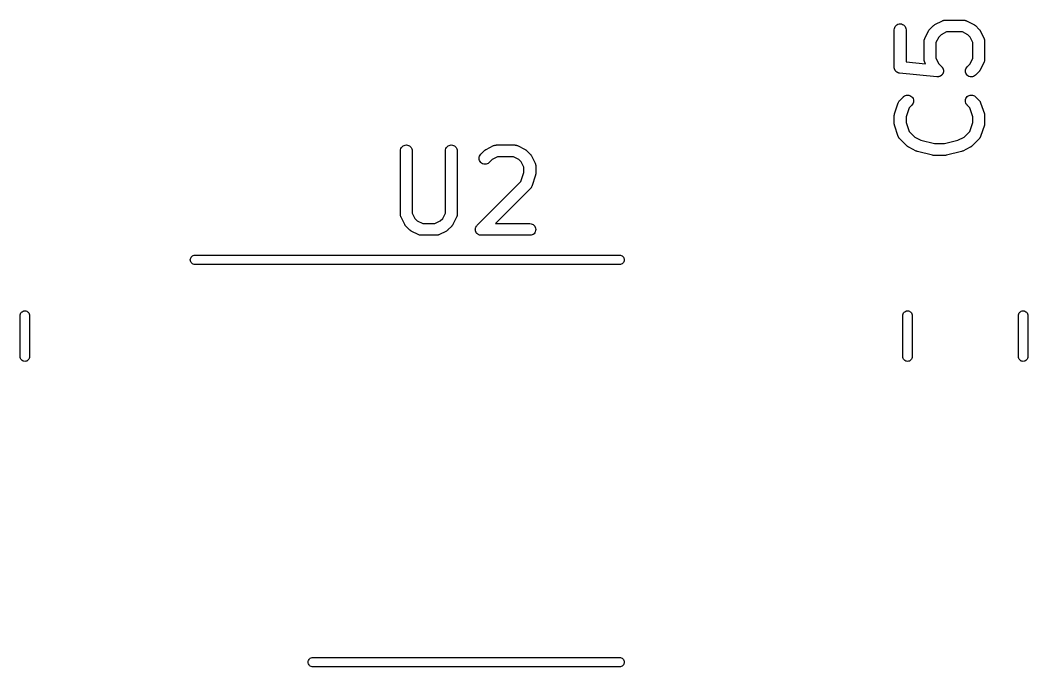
# Model space of a CAD drawing. Extents: x 59.2 to 130.7, y -130.7 to -66.1.
# Drawn here: x 78.66 to 91.48, y -110.63 to -102.39 of the extents above; entities that cross this region are included whole.
import ezdxf

# ---------------------------------------------------------------- set-up
doc = ezdxf.new("R2010")
doc.units = 0
doc.layers.add('BLACK', color=7, linetype='CONTINUOUS')

msp = doc.modelspace()

# ---------------------------------------------------------------- linework, layer by layer
at = {"layer": 'BLACK', "linetype": 'CONTINUOUS'}
for p, q in [((90.301, -102.451), (90.3963, -102.403)), ((90.3963, -102.403), (90.3972, -102.403)), ((90.3972, -102.403), (90.3993, -102.402)), ((90.3993, -102.402), (90.4012, -102.401)), ((90.4012, -102.401), (90.4061, -102.399)), ((90.4061, -102.399), (90.4109, -102.398)), ((90.4109, -102.398), (90.4131, -102.397)), ((90.4131, -102.397), (90.4152, -102.397)), ((90.4152, -102.397), (90.4203, -102.396)), ((90.4203, -102.396), (90.4254, -102.395)), ((90.4254, -102.395), (90.4276, -102.395)), ((90.4276, -102.395), (90.4298, -102.395)), ((90.4298, -102.395), (90.6679, -102.395)), ((90.6679, -102.395), (90.669, -102.395)), ((90.669, -102.395), (90.6711, -102.396)), ((90.6711, -102.396), (90.6734, -102.395)), ((90.6734, -102.395), (90.6784, -102.396)), ((90.6784, -102.396), (90.6835, -102.397)), ((90.6835, -102.397), (90.6856, -102.398)), ((90.6856, -102.398), (90.6878, -102.398)), ((90.6878, -102.398), (90.6926, -102.4)), ((90.6926, -102.4), (90.6974, -102.401)), ((90.6974, -102.401), (90.6994, -102.402)), ((90.6994, -102.402), (90.7014, -102.403)), ((90.7014, -102.403), (90.7967, -102.451)), ((89.7834, -102.517), (89.785, -102.502)), ((89.7834, -102.518), (89.7834, -102.517)), ((89.7834, -102.994), (89.7834, -102.518)), ((89.785, -102.502), (89.7894, -102.488)), ((89.7894, -102.488), (89.7965, -102.476)), ((89.7965, -102.476), (89.8059, -102.464)), ((89.8059, -102.464), (89.8173, -102.455)), ((89.8173, -102.455), (89.8303, -102.448)), ((89.8303, -102.448), (89.8443, -102.444)), ((89.8443, -102.444), (89.8589, -102.443)), ((89.8589, -102.443), (89.8735, -102.444)), ((89.8735, -102.444), (89.8874, -102.449)), ((89.8874, -102.449), (89.9003, -102.456)), ((89.9003, -102.456), (89.9116, -102.465)), ((89.9116, -102.465), (89.9208, -102.476)), ((89.9208, -102.476), (89.9277, -102.489)), ((89.9277, -102.489), (89.932, -102.503)), ((89.932, -102.503), (89.9334, -102.518)), ((89.9334, -102.518), (89.9334, -102.926)), ((90.1723, -102.627), (90.2199, -102.532)), ((90.2199, -102.532), (90.2203, -102.531)), ((90.2203, -102.531), (90.2226, -102.528)), ((90.2226, -102.528), (90.2246, -102.524)), ((90.2246, -102.524), (90.2266, -102.521)), ((90.2266, -102.521), (90.2283, -102.519)), ((90.2283, -102.519), (90.2312, -102.516)), ((90.2312, -102.516), (90.2339, -102.512)), ((90.2339, -102.512), (90.2815, -102.465)), ((90.2815, -102.465), (90.2823, -102.464)), ((90.2823, -102.464), (90.2856, -102.462)), ((90.2856, -102.462), (90.2886, -102.459)), ((90.2886, -102.459), (90.2913, -102.457)), ((90.2913, -102.457), (90.2937, -102.455)), ((90.2937, -102.455), (90.2975, -102.453)), ((90.2975, -102.453), (90.301, -102.451)), ((90.4475, -102.545), (90.379, -102.58)), ((90.6502, -102.545), (90.4475, -102.545)), ((90.7187, -102.58), (90.6502, -102.545)), ((90.7967, -102.451), (90.7976, -102.451)), ((90.7976, -102.451), (90.8012, -102.454)), ((90.8012, -102.454), (90.8049, -102.456)), ((90.8049, -102.456), (90.8073, -102.458)), ((90.8073, -102.458), (90.8099, -102.459)), ((90.8099, -102.459), (90.8129, -102.462)), ((90.8129, -102.462), (90.8162, -102.465)), ((90.8162, -102.465), (90.8638, -102.512)), ((90.8638, -102.512), (90.8645, -102.513)), ((90.8645, -102.513), (90.8672, -102.517)), ((90.8672, -102.517), (90.8701, -102.52)), ((90.8701, -102.52), (90.8717, -102.522)), ((90.8717, -102.522), (90.8737, -102.525)), ((90.8737, -102.525), (90.8756, -102.528)), ((90.8756, -102.528), (90.8778, -102.532)), ((90.8778, -102.532), (90.9255, -102.627)), ((90.1643, -102.66), (90.1646, -102.658)), ((90.1643, -102.661), (90.1643, -102.66)), ((90.1643, -102.899), (90.1643, -102.661)), ((90.1645, -102.655), (90.1654, -102.65)), ((90.1646, -102.658), (90.1645, -102.655)), ((90.1654, -102.65), (90.166, -102.645)), ((90.166, -102.645), (90.1666, -102.643)), ((90.1666, -102.643), (90.167, -102.641)), ((90.167, -102.641), (90.1688, -102.636)), ((90.1688, -102.636), (90.1704, -102.631)), ((90.1704, -102.631), (90.1715, -102.629)), ((90.1715, -102.629), (90.1723, -102.627)), ((90.3486, -102.61), (90.3143, -102.678)), ((90.3143, -102.678), (90.3143, -102.881)), ((90.379, -102.58), (90.3486, -102.61)), ((90.7491, -102.61), (90.7187, -102.58)), ((90.7834, -102.678), (90.7491, -102.61)), ((90.7834, -102.881), (90.7834, -102.678)), ((90.9255, -102.627), (90.9259, -102.628)), ((90.9259, -102.628), (90.9267, -102.63)), ((90.9267, -102.63), (90.9277, -102.632)), ((90.9277, -102.632), (90.9292, -102.637)), ((90.9292, -102.637), (90.931, -102.642)), ((90.931, -102.642), (90.9313, -102.644)), ((90.9313, -102.644), (90.932, -102.646)), ((90.932, -102.646), (90.9325, -102.651)), ((90.9325, -102.651), (90.9333, -102.656)), ((90.9333, -102.656), (90.9332, -102.659)), ((90.9332, -102.659), (90.9334, -102.661)), ((90.9334, -102.661), (90.9334, -102.899)), ((89.9334, -102.926), (90.1816, -102.951)), ((90.1645, -102.901), (90.1643, -102.899)), ((90.1645, -102.903), (90.1645, -102.901)), ((90.1653, -102.908), (90.1645, -102.903)), ((90.1658, -102.913), (90.1653, -102.908)), ((90.1664, -102.916), (90.1658, -102.913)), ((90.1667, -102.918), (90.1664, -102.916)), ((90.1685, -102.923), (90.1667, -102.918)), ((90.17, -102.927), (90.1685, -102.923)), ((90.171, -102.929), (90.17, -102.927)), ((90.1718, -102.931), (90.171, -102.929)), ((90.1723, -102.932), (90.1718, -102.931)), ((90.1816, -102.951), (90.1723, -102.932)), ((90.3143, -102.881), (90.3486, -102.95)), ((90.7491, -102.95), (90.7834, -102.881)), ((90.9255, -102.932), (90.8778, -103.028)), ((90.9263, -102.93), (90.9255, -102.932)), ((90.9273, -102.928), (90.9263, -102.93)), ((90.9289, -102.924), (90.9273, -102.928)), ((90.9307, -102.919), (90.9289, -102.924)), ((90.9311, -102.917), (90.9307, -102.919)), ((90.9317, -102.914), (90.9311, -102.917)), ((90.9323, -102.909), (90.9317, -102.914)), ((90.9332, -102.904), (90.9323, -102.909)), ((90.9334, -102.9), (90.9331, -102.902)), ((90.9331, -102.902), (90.9332, -102.904)), ((90.9334, -102.899), (90.9334, -102.9)), ((89.7837, -102.997), (89.7834, -102.994)), ((89.7837, -103.001), (89.7837, -102.997)), ((89.7844, -103.005), (89.7837, -103.001)), ((89.7848, -103.009), (89.7844, -103.005)), ((89.7858, -103.012), (89.7848, -103.009)), ((89.7864, -103.015), (89.7858, -103.012)), ((89.7879, -103.019), (89.7864, -103.015)), ((89.789, -103.023), (89.7879, -103.019)), ((89.7906, -103.026), (89.789, -103.023)), ((89.7918, -103.029), (89.7906, -103.026)), ((89.794, -103.032), (89.7918, -103.029)), ((89.7959, -103.036), (89.794, -103.032)), ((89.798, -103.038), (89.7959, -103.036)), ((89.7998, -103.041), (89.798, -103.038)), ((89.8026, -103.044), (89.7998, -103.041)), ((89.8052, -103.047), (89.8026, -103.044)), ((89.8077, -103.049), (89.8052, -103.047)), ((89.8101, -103.051), (89.8077, -103.049)), ((89.8134, -103.054), (89.8101, -103.051)), ((89.8164, -103.056), (89.8134, -103.054)), ((89.8194, -103.058), (89.8164, -103.056)), ((89.8221, -103.06), (89.8194, -103.058)), ((89.8258, -103.061), (89.8221, -103.06)), ((89.8293, -103.063), (89.8258, -103.061)), ((89.8325, -103.064), (89.8293, -103.063)), ((89.8356, -103.066), (89.8325, -103.064)), ((89.8395, -103.066), (89.8356, -103.066)), ((89.8433, -103.068), (89.8395, -103.066)), ((89.8466, -103.068), (89.8433, -103.068)), ((89.8499, -103.069), (89.8466, -103.068)), ((89.8509, -103.069), (89.8499, -103.069)), ((90.3271, -103.116), (89.8509, -103.069)), ((90.3486, -102.95), (90.3876, -102.989)), ((90.3876, -102.989), (90.3883, -102.989)), ((90.3883, -102.989), (90.3906, -102.992)), ((90.3906, -102.992), (90.3931, -102.995)), ((90.3931, -102.995), (90.3951, -102.998)), ((90.3951, -102.998), (90.3975, -103.001)), ((90.3975, -103.001), (90.3991, -103.004)), ((90.3991, -103.004), (90.4011, -103.007)), ((90.4011, -103.007), (90.4025, -103.011)), ((90.4036, -103.071), (90.4019, -103.074)), ((90.4025, -103.011), (90.4042, -103.014)), ((90.4047, -103.067), (90.4036, -103.071)), ((90.4042, -103.014), (90.4052, -103.017)), ((90.4062, -103.064), (90.4047, -103.067)), ((90.4052, -103.017), (90.4066, -103.021)), ((90.4069, -103.06), (90.4062, -103.064)), ((90.4066, -103.021), (90.4072, -103.024)), ((90.408, -103.057), (90.4069, -103.06)), ((90.4072, -103.024), (90.4083, -103.028)), ((90.4084, -103.053), (90.408, -103.057)), ((90.4083, -103.028), (90.4086, -103.032)), ((90.4091, -103.05), (90.4084, -103.053)), ((90.4086, -103.032), (90.4093, -103.035)), ((90.4092, -103.046), (90.4091, -103.05)), ((90.4093, -103.035), (90.4092, -103.039)), ((90.4092, -103.039), (90.4096, -103.042)), ((90.4096, -103.042), (90.4092, -103.046)), ((90.6881, -103.041), (90.6896, -103.027)), ((90.6895, -103.056), (90.6881, -103.041)), ((90.6937, -103.07), (90.6895, -103.056)), ((90.6896, -103.027), (90.6939, -103.013)), ((90.7005, -103.083), (90.6937, -103.07)), ((90.6939, -103.013), (90.7008, -103)), ((90.7008, -103), (90.7101, -102.989)), ((90.7101, -102.989), (90.7491, -102.95)), ((90.8638, -103.047), (90.8162, -103.095)), ((90.8665, -103.044), (90.8638, -103.047)), ((90.8694, -103.041), (90.8665, -103.044)), ((90.8711, -103.038), (90.8694, -103.041)), ((90.8731, -103.036), (90.8711, -103.038)), ((90.8751, -103.032), (90.8731, -103.036)), ((90.8774, -103.029), (90.8751, -103.032)), ((90.8778, -103.028), (90.8774, -103.029)), ((90.3307, -103.116), (90.3271, -103.116)), ((90.3343, -103.117), (90.3307, -103.116)), ((90.338, -103.116), (90.3343, -103.117)), ((90.3417, -103.116), (90.338, -103.116)), ((90.3453, -103.116), (90.3417, -103.116)), ((90.3489, -103.115), (90.3453, -103.116)), ((90.3525, -103.114), (90.3489, -103.115)), ((90.3561, -103.114), (90.3525, -103.114)), ((90.3595, -103.112), (90.3561, -103.114)), ((90.3629, -103.111), (90.3595, -103.112)), ((90.3662, -103.109), (90.3629, -103.111)), ((90.3697, -103.108), (90.3662, -103.109)), ((90.3727, -103.106), (90.3697, -103.108)), ((90.3759, -103.104), (90.3727, -103.106)), ((90.3788, -103.102), (90.3759, -103.104)), ((90.3819, -103.1), (90.3788, -103.102)), ((90.3844, -103.097), (90.3819, -103.1)), ((90.3872, -103.095), (90.3844, -103.097)), ((90.3896, -103.092), (90.3872, -103.095)), ((90.3923, -103.09), (90.3896, -103.092)), ((90.3943, -103.087), (90.3923, -103.09)), ((90.3966, -103.084), (90.3943, -103.087)), ((90.3984, -103.081), (90.3966, -103.084)), ((90.4005, -103.078), (90.3984, -103.081)), ((90.4019, -103.074), (90.4005, -103.078)), ((90.7097, -103.094), (90.7005, -103.083)), ((90.721, -103.104), (90.7097, -103.094)), ((90.7338, -103.111), (90.721, -103.104)), ((90.7478, -103.115), (90.7338, -103.111)), ((90.7624, -103.117), (90.7478, -103.115)), ((90.7769, -103.115), (90.7624, -103.117)), ((90.791, -103.111), (90.7769, -103.115)), ((90.804, -103.105), (90.791, -103.111)), ((90.8154, -103.095), (90.804, -103.105)), ((90.8162, -103.095), (90.8154, -103.095)), ((89.7872, -103.589), (89.8348, -103.447)), ((89.8348, -103.447), (89.8352, -103.446)), ((89.8352, -103.446), (89.8361, -103.444)), ((89.8361, -103.444), (89.8368, -103.441)), ((89.8368, -103.441), (89.8392, -103.437)), ((89.8392, -103.437), (89.8413, -103.432)), ((89.8413, -103.432), (89.8426, -103.431)), ((89.8426, -103.431), (89.8437, -103.429)), ((89.8437, -103.429), (89.8469, -103.425)), ((89.8469, -103.425), (89.8499, -103.42)), ((89.8499, -103.42), (89.8516, -103.419)), ((89.8516, -103.419), (89.853, -103.417)), ((89.853, -103.417), (89.9006, -103.37)), ((89.9006, -103.37), (89.9013, -103.369)), ((89.9013, -103.369), (89.9128, -103.36)), ((89.9128, -103.36), (89.9258, -103.353)), ((89.9258, -103.353), (89.9398, -103.349)), ((89.9398, -103.349), (89.9544, -103.348)), ((89.9544, -103.348), (89.969, -103.349)), ((89.969, -103.349), (89.9829, -103.354)), ((89.9829, -103.354), (89.9958, -103.361)), ((89.9958, -103.361), (90.007, -103.37)), ((90.007, -103.37), (90.0162, -103.381)), ((90.0229, -103.451), (90.0159, -103.464)), ((90.0162, -103.381), (90.0231, -103.394)), ((90.0271, -103.437), (90.0229, -103.451)), ((90.0231, -103.394), (90.0272, -103.408)), ((90.0286, -103.423), (90.0271, -103.437)), ((90.0272, -103.408), (90.0286, -103.423)), ((90.6881, -103.422), (90.6897, -103.407)), ((90.6894, -103.436), (90.6881, -103.422)), ((90.6935, -103.451), (90.6894, -103.436)), ((90.6897, -103.407), (90.6941, -103.393)), ((90.7002, -103.464), (90.6935, -103.451)), ((90.6941, -103.393), (90.7011, -103.381)), ((90.7011, -103.381), (90.7105, -103.369)), ((90.7105, -103.369), (90.7219, -103.36)), ((90.7219, -103.36), (90.7348, -103.353)), ((90.7348, -103.353), (90.7488, -103.349)), ((90.7488, -103.349), (90.7634, -103.348)), ((90.7634, -103.348), (90.778, -103.349)), ((90.778, -103.349), (90.792, -103.353)), ((90.792, -103.353), (90.8049, -103.36)), ((90.8049, -103.36), (90.8162, -103.37)), ((90.8162, -103.37), (90.8638, -103.417)), ((90.8638, -103.417), (90.8645, -103.418)), ((90.8645, -103.418), (90.8659, -103.42)), ((90.8659, -103.42), (90.8675, -103.421)), ((90.8675, -103.421), (90.8705, -103.425)), ((90.8705, -103.425), (90.8737, -103.429)), ((90.8737, -103.429), (90.8747, -103.431)), ((90.8747, -103.431), (90.876, -103.433)), ((90.876, -103.433), (90.878, -103.438)), ((90.878, -103.438), (90.8804, -103.442)), ((90.8804, -103.442), (90.881, -103.445)), ((90.881, -103.445), (90.8819, -103.447)), ((90.8819, -103.447), (90.9295, -103.589)), ((89.9716, -103.511), (89.9334, -103.625)), ((90.0067, -103.476), (89.9716, -103.511)), ((90.0159, -103.464), (90.0067, -103.476)), ((90.7094, -103.475), (90.7002, -103.464)), ((90.7101, -103.476), (90.7094, -103.475)), ((90.7452, -103.511), (90.7101, -103.476)), ((90.7834, -103.625), (90.7452, -103.511)), ((89.7834, -103.612), (89.7839, -103.608)), ((89.7834, -103.613), (89.7834, -103.612)), ((89.7834, -103.708), (89.7834, -103.613)), ((89.7838, -103.713), (89.7834, -103.708)), ((89.7839, -103.717), (89.7838, -103.713)), ((89.7839, -103.608), (89.784, -103.604)), ((89.784, -103.604), (89.7847, -103.601)), ((89.7847, -103.601), (89.785, -103.598)), ((89.785, -103.598), (89.7863, -103.594)), ((89.7863, -103.594), (89.7872, -103.589)), ((89.9334, -103.625), (89.9334, -103.696)), ((89.9334, -103.696), (89.9716, -103.811)), ((90.7452, -103.811), (90.7834, -103.696)), ((90.7834, -103.696), (90.7834, -103.625)), ((90.9295, -103.589), (90.9299, -103.59)), ((90.9299, -103.59), (90.9307, -103.595)), ((90.9307, -103.595), (90.932, -103.599)), ((90.932, -103.599), (90.9323, -103.602)), ((90.9323, -103.602), (90.9329, -103.605)), ((90.9329, -103.605), (90.933, -103.609)), ((90.9334, -103.709), (90.9329, -103.714)), ((90.933, -103.609), (90.9334, -103.613)), ((90.9334, -103.613), (90.9334, -103.708)), ((90.9334, -103.708), (90.9334, -103.709)), ((89.7845, -103.72), (89.7839, -103.717)), ((89.7848, -103.723), (89.7845, -103.72)), ((89.786, -103.727), (89.7848, -103.723)), ((89.7869, -103.731), (89.786, -103.727)), ((89.7872, -103.732), (89.7869, -103.731)), ((89.8348, -103.875), (89.7872, -103.732)), ((89.9716, -103.811), (90.0457, -103.885)), ((90.6711, -103.885), (90.7452, -103.811)), ((90.9295, -103.732), (90.8819, -103.875)), ((90.9305, -103.728), (90.9295, -103.732)), ((90.9317, -103.724), (90.9305, -103.728)), ((90.9321, -103.721), (90.9317, -103.724)), ((90.9328, -103.718), (90.9321, -103.721)), ((90.9329, -103.714), (90.9328, -103.718)), ((89.8357, -103.877), (89.8348, -103.875)), ((89.8364, -103.879), (89.8357, -103.877)), ((89.8387, -103.884), (89.8364, -103.879)), ((89.8408, -103.888), (89.8387, -103.884)), ((89.8421, -103.89), (89.8408, -103.888)), ((89.8431, -103.892), (89.8421, -103.89)), ((89.8463, -103.896), (89.8431, -103.892)), ((89.8493, -103.9), (89.8463, -103.896)), ((89.8509, -103.902), (89.8493, -103.9)), ((89.8522, -103.904), (89.8509, -103.902)), ((89.853, -103.904), (89.8522, -103.904)), ((89.9482, -104), (89.853, -103.904)), ((90.0457, -103.885), (90.1227, -103.923)), ((90.1227, -103.923), (90.2962, -103.967)), ((90.2962, -103.967), (90.4206, -103.967)), ((90.4206, -103.967), (90.5941, -103.923)), ((90.5941, -103.923), (90.6711, -103.885)), ((90.8638, -103.904), (90.7686, -104)), ((90.8652, -103.903), (90.8638, -103.904)), ((90.8668, -103.901), (90.8652, -103.903)), ((90.8698, -103.897), (90.8668, -103.901)), ((90.8731, -103.893), (90.8698, -103.897)), ((90.8741, -103.891), (90.8731, -103.893)), ((90.8754, -103.889), (90.8741, -103.891)), ((90.8776, -103.885), (90.8754, -103.889)), ((90.88, -103.88), (90.8776, -103.885)), ((90.8806, -103.878), (90.88, -103.88)), ((90.8816, -103.876), (90.8806, -103.878)), ((90.8819, -103.875), (90.8816, -103.876)), ((83.5011, -104.058), (83.5027, -104.044)), ((83.5011, -104.059), (83.5011, -104.058)), ((83.5011, -104.869), (83.5011, -104.059)), ((83.5027, -104.044), (83.5072, -104.03)), ((83.5072, -104.03), (83.5142, -104.017)), ((83.5142, -104.017), (83.5236, -104.006)), ((83.5236, -104.006), (83.535, -103.997)), ((83.535, -103.997), (83.548, -103.99)), ((83.548, -103.99), (83.562, -103.986)), ((83.562, -103.986), (83.5766, -103.984)), ((83.5766, -103.984), (83.5912, -103.986)), ((83.5912, -103.986), (83.6052, -103.99)), ((83.6052, -103.99), (83.618, -103.997)), ((83.618, -103.997), (83.6293, -104.007)), ((83.6293, -104.007), (83.6386, -104.018)), ((83.6386, -104.018), (83.6454, -104.031)), ((83.6454, -104.031), (83.6497, -104.045)), ((83.6497, -104.045), (83.6511, -104.059)), ((83.6511, -104.059), (83.6511, -104.851)), ((84.0725, -104.058), (84.0742, -104.044)), ((84.0725, -104.059), (84.0725, -104.058)), ((84.0725, -104.851), (84.0725, -104.059)), ((84.0742, -104.044), (84.0786, -104.03)), ((84.0786, -104.03), (84.0856, -104.017)), ((84.0856, -104.017), (84.095, -104.006)), ((84.095, -104.006), (84.1065, -103.997)), ((84.1065, -103.997), (84.1194, -103.99)), ((84.1194, -103.99), (84.1335, -103.986)), ((84.1335, -103.986), (84.148, -103.984)), ((84.148, -103.984), (84.1626, -103.986)), ((84.1626, -103.986), (84.1766, -103.99)), ((84.1766, -103.99), (84.1895, -103.997)), ((84.1895, -103.997), (84.2007, -104.007)), ((84.2007, -104.007), (84.21, -104.018)), ((84.21, -104.018), (84.2169, -104.031)), ((84.2169, -104.031), (84.2211, -104.045)), ((84.2211, -104.045), (84.2225, -104.059)), ((84.2225, -104.059), (84.2225, -104.869)), ((84.5231, -104.102), (84.5707, -104.054)), ((84.5707, -104.054), (84.5714, -104.053)), ((84.5714, -104.053), (84.5747, -104.051)), ((84.5747, -104.051), (84.5778, -104.048)), ((84.5778, -104.048), (84.5804, -104.046)), ((84.5804, -104.046), (84.5829, -104.044)), ((84.5829, -104.044), (84.5866, -104.042)), ((84.5866, -104.042), (84.5902, -104.04)), ((84.5902, -104.04), (84.6854, -103.992)), ((84.6854, -103.992), (84.6863, -103.992)), ((84.6863, -103.992), (84.6884, -103.991)), ((84.6884, -103.991), (84.6904, -103.99)), ((84.6904, -103.99), (84.6953, -103.989)), ((84.6953, -103.989), (84.7001, -103.987)), ((84.7001, -103.987), (84.7023, -103.986)), ((84.7023, -103.986), (84.7044, -103.986)), ((84.7044, -103.986), (84.7095, -103.985)), ((84.7095, -103.985), (84.7146, -103.985)), ((84.7146, -103.985), (84.7168, -103.985)), ((84.7168, -103.985), (84.719, -103.984)), ((84.719, -103.984), (84.957, -103.984)), ((84.957, -103.984), (84.9581, -103.984)), ((84.9581, -103.984), (84.9603, -103.985)), ((84.9603, -103.985), (84.9625, -103.985)), ((84.9625, -103.985), (84.9676, -103.985)), ((84.9676, -103.985), (84.9726, -103.986)), ((84.9726, -103.986), (84.9747, -103.987)), ((84.9747, -103.987), (84.9769, -103.987)), ((84.9769, -103.987), (84.9817, -103.989)), ((84.9817, -103.989), (84.9866, -103.99)), ((84.9866, -103.99), (84.9885, -103.992)), ((84.9885, -103.992), (84.9906, -103.992)), ((84.9906, -103.992), (85.0858, -104.04)), ((85.0858, -104.04), (85.0868, -104.04)), ((85.0868, -104.04), (85.0903, -104.043)), ((85.0903, -104.043), (85.094, -104.045)), ((85.094, -104.045), (85.0964, -104.047)), ((85.0964, -104.047), (85.099, -104.048)), ((85.099, -104.048), (85.1021, -104.051)), ((85.1021, -104.051), (85.1053, -104.054)), ((85.1053, -104.054), (85.1529, -104.102)), ((89.9515, -104.002), (89.9482, -104)), ((89.9545, -104.005), (89.9515, -104.002)), ((89.9571, -104.007), (89.9545, -104.005)), ((89.9595, -104.009), (89.9571, -104.007)), ((89.9632, -104.011), (89.9595, -104.009)), ((89.9668, -104.013), (89.9632, -104.011)), ((89.9677, -104.014), (89.9668, -104.013)), ((90.0629, -104.061), (89.9677, -104.014)), ((90.0633, -104.061), (90.0629, -104.061)), ((90.0636, -104.061), (90.0633, -104.061)), ((90.0701, -104.064), (90.0636, -104.061)), ((90.0766, -104.066), (90.0701, -104.064)), ((90.0769, -104.066), (90.0766, -104.066)), ((90.0773, -104.067), (90.0769, -104.066)), ((90.0783, -104.067), (90.0773, -104.067)), ((90.2688, -104.114), (90.0783, -104.067)), ((90.6385, -104.067), (90.448, -104.114)), ((90.6388, -104.067), (90.6385, -104.067)), ((90.6391, -104.067), (90.6388, -104.067)), ((90.6456, -104.064), (90.6391, -104.067)), ((90.6523, -104.062), (90.6456, -104.064)), ((90.6526, -104.062), (90.6523, -104.062)), ((90.6529, -104.062), (90.6526, -104.062)), ((90.6538, -104.061), (90.6529, -104.062)), ((90.7491, -104.014), (90.6538, -104.061)), ((90.7526, -104.011), (90.7491, -104.014)), ((90.7564, -104.009), (90.7526, -104.011)), ((90.7588, -104.007), (90.7564, -104.009)), ((90.7615, -104.006), (90.7588, -104.007)), ((90.7645, -104.003), (90.7615, -104.006)), ((90.7678, -104), (90.7645, -104.003)), ((90.7686, -104), (90.7678, -104)), ((84.5011, -104.154), (84.5026, -104.14)), ((84.5025, -104.169), (84.5011, -104.154)), ((84.5067, -104.183), (84.5025, -104.169)), ((84.5026, -104.14), (84.5069, -104.126)), ((84.5135, -104.196), (84.5067, -104.183)), ((84.5069, -104.126), (84.5138, -104.113)), ((84.5227, -104.207), (84.5135, -104.196)), ((84.5138, -104.113), (84.5231, -104.102)), ((84.5339, -104.217), (84.5227, -104.207)), ((84.5468, -104.224), (84.5339, -104.217)), ((84.5608, -104.228), (84.5468, -104.224)), ((84.6039, -104.224), (84.5899, -104.228)), ((84.6169, -104.218), (84.6039, -104.224)), ((84.6284, -104.208), (84.6169, -104.218)), ((84.6291, -104.208), (84.6284, -104.208)), ((84.6681, -104.169), (84.6291, -104.208)), ((84.7367, -104.134), (84.6681, -104.169)), ((84.9393, -104.134), (84.7367, -104.134)), ((85.0079, -104.169), (84.9393, -104.134)), ((85.0383, -104.199), (85.0079, -104.169)), ((85.0725, -104.268), (85.0383, -104.199)), ((85.1529, -104.102), (85.1537, -104.102)), ((85.1537, -104.102), (85.1563, -104.106)), ((85.1563, -104.106), (85.1592, -104.109)), ((85.1592, -104.109), (85.1609, -104.111)), ((85.1609, -104.111), (85.1628, -104.114)), ((85.1628, -104.114), (85.1647, -104.118)), ((85.1647, -104.118), (85.167, -104.121)), ((85.167, -104.121), (85.2146, -104.216)), ((85.2146, -104.216), (85.2151, -104.217)), ((85.2151, -104.217), (85.2158, -104.219)), ((85.2158, -104.219), (85.2169, -104.221)), ((85.2169, -104.221), (85.2183, -104.226)), ((85.2183, -104.226), (85.2201, -104.231)), ((90.2701, -104.115), (90.2688, -104.114)), ((90.2714, -104.115), (90.2701, -104.115)), ((90.2773, -104.116), (90.2714, -104.115)), ((90.2832, -104.117), (90.2773, -104.116)), ((90.2846, -104.117), (90.2832, -104.117)), ((90.2859, -104.117), (90.2846, -104.117)), ((90.287, -104.117), (90.2859, -104.117)), ((90.4298, -104.117), (90.287, -104.117)), ((90.4311, -104.117), (90.4298, -104.117)), ((90.4325, -104.117), (90.4311, -104.117)), ((90.4384, -104.116), (90.4325, -104.117)), ((90.4444, -104.115), (90.4384, -104.116)), ((90.4457, -104.115), (90.4444, -104.115)), ((90.447, -104.115), (90.4457, -104.115)), ((90.448, -104.114), (90.447, -104.115)), ((84.5753, -104.23), (84.5608, -104.228)), ((84.5899, -104.228), (84.5753, -104.23)), ((85.0344, -104.447), (85.0725, -104.333)), ((85.0725, -104.333), (85.0725, -104.268)), ((85.2201, -104.231), (85.2205, -104.233)), ((85.2205, -104.233), (85.2211, -104.235)), ((85.2211, -104.235), (85.2216, -104.24)), ((85.2216, -104.24), (85.2224, -104.245)), ((85.222, -104.35), (85.2219, -104.355)), ((85.2225, -104.346), (85.222, -104.35)), ((85.2224, -104.245), (85.2223, -104.248)), ((85.2223, -104.248), (85.2225, -104.25)), ((85.2225, -104.25), (85.2225, -104.345)), ((85.2225, -104.345), (85.2225, -104.346)), ((84.4754, -105.006), (85.0344, -104.447)), ((85.2187, -104.369), (85.1711, -104.512)), ((85.2196, -104.365), (85.2187, -104.369)), ((85.2209, -104.361), (85.2196, -104.365)), ((85.2212, -104.358), (85.2209, -104.361)), ((85.2219, -104.355), (85.2212, -104.358)), ((85.1529, -104.541), (84.7095, -104.984)), ((85.1543, -104.539), (85.1529, -104.541)), ((85.156, -104.538), (85.1543, -104.539)), ((85.159, -104.534), (85.156, -104.538)), ((85.1622, -104.53), (85.159, -104.534)), ((85.1633, -104.528), (85.1622, -104.53)), ((85.1646, -104.526), (85.1633, -104.528)), ((85.1667, -104.521), (85.1646, -104.526)), ((85.1691, -104.517), (85.1667, -104.521)), ((85.1698, -104.515), (85.1691, -104.517)), ((85.1707, -104.513), (85.1698, -104.515)), ((85.1711, -104.512), (85.1707, -104.513)), ((83.6511, -104.851), (83.6854, -104.92)), ((84.0383, -104.92), (84.0725, -104.851)), ((83.5013, -104.871), (83.5011, -104.869)), ((83.5012, -104.873), (83.5013, -104.871)), ((83.502, -104.878), (83.5012, -104.873)), ((83.5025, -104.883), (83.502, -104.878)), ((83.5032, -104.886), (83.5025, -104.883)), ((83.5035, -104.888), (83.5032, -104.886)), ((83.5053, -104.893), (83.5035, -104.888)), ((83.5068, -104.897), (83.5053, -104.893)), ((83.5078, -104.899), (83.5068, -104.897)), ((83.5086, -104.902), (83.5078, -104.899)), ((83.509, -104.902), (83.5086, -104.902)), ((83.5566, -104.998), (83.509, -104.902)), ((83.6854, -104.92), (83.7158, -104.95)), ((83.7158, -104.95), (83.7843, -104.984)), ((83.7843, -104.984), (83.9393, -104.984)), ((83.9393, -104.984), (84.0079, -104.95)), ((84.0079, -104.95), (84.0383, -104.92)), ((84.2146, -104.902), (84.167, -104.998)), ((84.2154, -104.9), (84.2146, -104.902)), ((84.2165, -104.898), (84.2154, -104.9)), ((84.218, -104.894), (84.2165, -104.898)), ((84.2198, -104.889), (84.218, -104.894)), ((84.2202, -104.887), (84.2198, -104.889)), ((84.2209, -104.884), (84.2202, -104.887)), ((84.2215, -104.879), (84.2209, -104.884)), ((84.2223, -104.874), (84.2215, -104.879)), ((84.2225, -104.87), (84.2223, -104.872)), ((84.2223, -104.872), (84.2223, -104.874)), ((84.2225, -104.869), (84.2225, -104.87)), ((84.7095, -104.984), (85.1475, -104.984)), ((85.1475, -104.984), (85.1486, -104.984)), ((85.1486, -104.984), (85.1631, -104.986)), ((85.1631, -104.986), (85.1771, -104.99)), ((85.1771, -104.99), (85.1899, -104.997)), ((83.5589, -105.001), (83.5566, -104.998)), ((83.5608, -105.005), (83.5589, -105.001)), ((83.5628, -105.007), (83.5608, -105.005)), ((83.5644, -105.01), (83.5628, -105.007)), ((83.5673, -105.013), (83.5644, -105.01)), ((83.5699, -105.016), (83.5673, -105.013)), ((83.5707, -105.017), (83.5699, -105.016)), ((83.6183, -105.065), (83.5707, -105.017)), ((83.6216, -105.067), (83.6183, -105.065)), ((83.6246, -105.07), (83.6216, -105.067)), ((83.6272, -105.072), (83.6246, -105.07)), ((83.6296, -105.074), (83.6272, -105.072)), ((83.6333, -105.076), (83.6296, -105.074)), ((83.6369, -105.078), (83.6333, -105.076)), ((83.6378, -105.079), (83.6369, -105.078)), ((83.733, -105.126), (83.6378, -105.079)), ((84.0858, -105.079), (83.9906, -105.126)), ((84.0894, -105.077), (84.0858, -105.079)), ((84.0931, -105.075), (84.0894, -105.077)), ((84.0956, -105.073), (84.0931, -105.075)), ((84.0982, -105.071), (84.0956, -105.073)), ((84.1013, -105.068), (84.0982, -105.071)), ((84.1046, -105.066), (84.1013, -105.068)), ((84.1053, -105.065), (84.1046, -105.066)), ((84.1529, -105.017), (84.1053, -105.065)), ((84.1556, -105.014), (84.1529, -105.017)), ((84.1585, -105.011), (84.1556, -105.014)), ((84.1602, -105.008), (84.1585, -105.011)), ((84.1622, -105.006), (84.1602, -105.008)), ((84.1642, -105.002), (84.1622, -105.006)), ((84.1665, -104.999), (84.1642, -105.002)), ((84.167, -104.998), (84.1665, -104.999)), ((84.4535, -105.059), (84.4542, -105.052)), ((84.4541, -105.066), (84.4535, -105.059)), ((84.4535, -105.059), (84.4535, -105.059)), ((84.4535, -105.059), (84.4535, -105.059)), ((84.4548, -105.073), (84.4541, -105.066)), ((84.4542, -105.052), (84.455, -105.045)), ((84.4548, -105.074), (84.4548, -105.073)), ((84.4549, -105.074), (84.4548, -105.074)), ((84.4569, -105.081), (84.4549, -105.074)), ((84.455, -105.044), (84.4572, -105.037)), ((84.455, -105.045), (84.455, -105.044)), ((84.455, -105.044), (84.455, -105.044)), ((84.4589, -105.087), (84.4569, -105.081)), ((84.4572, -105.037), (84.4592, -105.031)), ((84.459, -105.088), (84.4589, -105.087)), ((84.4625, -105.094), (84.459, -105.088)), ((84.459, -105.088), (84.459, -105.088)), ((84.4592, -105.031), (84.4593, -105.03)), ((84.4593, -105.03), (84.4628, -105.024)), ((84.4593, -105.03), (84.4593, -105.03)), ((84.4657, -105.1), (84.4625, -105.094)), ((84.4628, -105.024), (84.4662, -105.018)), ((84.4658, -105.101), (84.4657, -105.1)), ((84.4659, -105.101), (84.4658, -105.101)), ((84.4704, -105.106), (84.4659, -105.101)), ((84.4662, -105.018), (84.4663, -105.017)), ((84.4662, -105.018), (84.4662, -105.018)), ((84.4663, -105.017), (84.4709, -105.012)), ((84.4749, -105.112), (84.4704, -105.106)), ((84.4709, -105.012), (84.4754, -105.006)), ((84.475, -105.112), (84.4749, -105.112)), ((84.4751, -105.112), (84.475, -105.112)), ((84.4806, -105.117), (84.4751, -105.112)), ((84.4861, -105.121), (84.4806, -105.117)), ((84.4862, -105.121), (84.4861, -105.121)), ((84.4863, -105.121), (84.4862, -105.121)), ((84.4927, -105.125), (84.4863, -105.121)), ((85.189, -105.122), (85.1761, -105.129)), ((85.2004, -105.113), (85.189, -105.122)), ((85.1899, -104.997), (85.2011, -105.007)), ((85.2097, -105.101), (85.2004, -105.113)), ((85.2011, -105.007), (85.2103, -105.018)), ((85.2167, -105.088), (85.2097, -105.101)), ((85.2103, -105.018), (85.2171, -105.031)), ((85.221, -105.074), (85.2167, -105.088)), ((85.2171, -105.031), (85.2212, -105.045)), ((85.2225, -105.06), (85.221, -105.074)), ((85.2212, -105.045), (85.2225, -105.06)), ((83.7351, -105.127), (83.733, -105.126)), ((83.737, -105.128), (83.7351, -105.127)), ((83.7419, -105.13), (83.737, -105.128)), ((83.7467, -105.132), (83.7419, -105.13)), ((83.7489, -105.132), (83.7467, -105.132)), ((83.751, -105.133), (83.7489, -105.132)), ((83.7561, -105.133), (83.751, -105.133)), ((83.7611, -105.134), (83.7561, -105.133)), ((83.7633, -105.134), (83.7611, -105.134)), ((83.7655, -105.134), (83.7633, -105.134)), ((83.7666, -105.134), (83.7655, -105.134)), ((83.957, -105.134), (83.7666, -105.134)), ((83.9592, -105.134), (83.957, -105.134)), ((83.9614, -105.134), (83.9592, -105.134)), ((83.9665, -105.133), (83.9614, -105.134)), ((83.9716, -105.133), (83.9665, -105.133)), ((83.9737, -105.132), (83.9716, -105.133)), ((83.9759, -105.132), (83.9737, -105.132)), ((83.9807, -105.13), (83.9759, -105.132)), ((83.9856, -105.129), (83.9807, -105.13)), ((83.9876, -105.128), (83.9856, -105.129)), ((83.9896, -105.127), (83.9876, -105.128)), ((83.9906, -105.126), (83.9896, -105.127)), ((84.4989, -105.128), (84.4927, -105.125)), ((84.4991, -105.128), (84.4989, -105.128)), ((84.4992, -105.128), (84.4991, -105.128)), ((84.5061, -105.131), (84.4992, -105.128)), ((84.5129, -105.133), (84.5061, -105.131)), ((84.513, -105.133), (84.5129, -105.133)), ((84.5131, -105.133), (84.513, -105.133)), ((84.5203, -105.134), (84.5131, -105.133)), ((84.5274, -105.134), (84.5203, -105.134)), ((84.5277, -105.134), (84.5274, -105.134)), ((84.5285, -105.134), (84.5277, -105.134)), ((84.5277, -105.134), (84.5277, -105.134)), ((84.5277, -105.134), (84.5277, -105.134)), ((85.1475, -105.134), (84.5285, -105.134)), ((85.1621, -105.133), (85.1475, -105.134)), ((85.1761, -105.129), (85.1621, -105.133)), ((80.8277, -105.447), (80.8289, -105.435)), ((80.8289, -105.459), (80.8277, -105.447)), ((80.8289, -105.435), (80.8323, -105.424)), ((80.8323, -105.47), (80.8289, -105.459)), ((80.8323, -105.424), (80.8379, -105.414)), ((80.8379, -105.48), (80.8323, -105.47)), ((80.8379, -105.414), (80.8454, -105.404)), ((80.8454, -105.49), (80.8379, -105.48)), ((80.8454, -105.404), (80.8545, -105.397)), ((80.8545, -105.497), (80.8454, -105.49)), ((80.8545, -105.397), (80.8649, -105.391)), ((80.8649, -105.503), (80.8545, -105.497)), ((80.8649, -105.391), (80.8762, -105.388)), ((80.8762, -105.506), (80.8649, -105.503)), ((80.8762, -105.388), (80.8851, -105.387)), ((80.8851, -105.507), (80.8762, -105.506)), ((80.8851, -105.387), (86.2909, -105.387)), ((86.2909, -105.507), (80.8851, -105.507)), ((86.2909, -105.387), (86.2998, -105.388)), ((86.2998, -105.506), (86.2909, -105.507)), ((86.2998, -105.388), (86.3111, -105.391)), ((86.3111, -105.503), (86.2998, -105.506)), ((86.3111, -105.391), (86.3215, -105.397)), ((86.3215, -105.497), (86.3111, -105.503)), ((86.3215, -105.397), (86.3306, -105.404)), ((86.3306, -105.49), (86.3215, -105.497)), ((86.3306, -105.404), (86.3381, -105.414)), ((86.3381, -105.48), (86.3306, -105.49)), ((86.3381, -105.414), (86.3437, -105.424)), ((86.3437, -105.47), (86.3381, -105.48)), ((86.3437, -105.424), (86.3471, -105.435)), ((86.3471, -105.459), (86.3437, -105.47)), ((86.3471, -105.435), (86.3483, -105.447)), ((86.3483, -105.447), (86.3471, -105.459)), ((78.663, -106.153), (78.6639, -106.144)), ((78.6639, -106.144), (78.6673, -106.133)), ((78.6673, -106.133), (78.6729, -106.122)), ((78.6729, -106.122), (78.6804, -106.113)), ((78.6804, -106.113), (78.6895, -106.106)), ((78.6895, -106.106), (78.6999, -106.1)), ((78.6999, -106.1), (78.7112, -106.097)), ((78.7112, -106.097), (78.723, -106.095)), ((78.723, -106.095), (78.7348, -106.097)), ((78.7348, -106.097), (78.7461, -106.1)), ((78.7461, -106.1), (78.7565, -106.106)), ((78.7565, -106.106), (78.7656, -106.113)), ((78.7656, -106.113), (78.7731, -106.122)), ((78.7731, -106.122), (78.7787, -106.133)), ((78.7787, -106.133), (78.7821, -106.144)), ((78.7821, -106.144), (78.783, -106.153)), ((89.893, -106.153), (89.8939, -106.144)), ((89.8939, -106.144), (89.8973, -106.133)), ((89.8973, -106.133), (89.9029, -106.122)), ((89.9029, -106.122), (89.9104, -106.113)), ((89.9104, -106.113), (89.9195, -106.106)), ((89.9195, -106.106), (89.9299, -106.1)), ((89.9299, -106.1), (89.9412, -106.097)), ((89.9412, -106.097), (89.953, -106.095)), ((89.953, -106.095), (89.9648, -106.097)), ((89.9648, -106.097), (89.9761, -106.1)), ((89.9761, -106.1), (89.9865, -106.106)), ((89.9865, -106.106), (89.9956, -106.113)), ((89.9956, -106.113), (90.0031, -106.122)), ((90.0031, -106.122), (90.0087, -106.133)), ((90.0087, -106.133), (90.0121, -106.144)), ((90.0121, -106.144), (90.013, -106.153)), ((91.363, -106.153), (91.3639, -106.144)), ((91.3639, -106.144), (91.3673, -106.133)), ((91.3673, -106.133), (91.3729, -106.122)), ((91.3729, -106.122), (91.3804, -106.113)), ((91.3804, -106.113), (91.3895, -106.106)), ((91.3895, -106.106), (91.3999, -106.1)), ((91.3999, -106.1), (91.4112, -106.097)), ((91.4112, -106.097), (91.423, -106.095)), ((91.423, -106.095), (91.4348, -106.097)), ((91.4348, -106.097), (91.4461, -106.1)), ((91.4461, -106.1), (91.4565, -106.106)), ((91.4565, -106.106), (91.4656, -106.113)), ((91.4656, -106.113), (91.4731, -106.122)), ((91.4731, -106.122), (91.4787, -106.133)), ((91.4787, -106.133), (91.4821, -106.144)), ((91.4821, -106.144), (91.483, -106.153)), ((78.663, -106.681), (78.663, -106.153)), ((78.783, -106.153), (78.783, -106.681)), ((89.893, -106.681), (89.893, -106.153)), ((90.013, -106.153), (90.013, -106.681)), ((91.363, -106.681), (91.363, -106.153)), ((91.483, -106.153), (91.483, -106.681)), ((78.6639, -106.69), (78.663, -106.681)), ((78.6673, -106.701), (78.6639, -106.69)), ((78.6729, -106.712), (78.6673, -106.701)), ((78.6804, -106.721), (78.6729, -106.712)), ((78.6895, -106.728), (78.6804, -106.721)), ((78.6999, -106.734), (78.6895, -106.728)), ((78.7112, -106.737), (78.6999, -106.734)), ((78.723, -106.739), (78.7112, -106.737)), ((78.7348, -106.737), (78.723, -106.739)), ((78.7461, -106.734), (78.7348, -106.737)), ((78.7565, -106.728), (78.7461, -106.734)), ((78.7656, -106.721), (78.7565, -106.728)), ((78.7731, -106.712), (78.7656, -106.721)), ((78.7787, -106.701), (78.7731, -106.712)), ((78.7821, -106.69), (78.7787, -106.701)), ((78.783, -106.681), (78.7821, -106.69)), ((89.8939, -106.69), (89.893, -106.681)), ((89.8973, -106.701), (89.8939, -106.69)), ((89.9029, -106.712), (89.8973, -106.701)), ((89.9104, -106.721), (89.9029, -106.712)), ((89.9195, -106.728), (89.9104, -106.721)), ((89.9299, -106.734), (89.9195, -106.728)), ((89.9412, -106.737), (89.9299, -106.734)), ((89.953, -106.739), (89.9412, -106.737)), ((89.9648, -106.737), (89.953, -106.739)), ((89.9761, -106.734), (89.9648, -106.737)), ((89.9865, -106.728), (89.9761, -106.734)), ((89.9956, -106.721), (89.9865, -106.728)), ((90.0031, -106.712), (89.9956, -106.721)), ((90.0087, -106.701), (90.0031, -106.712)), ((90.0121, -106.69), (90.0087, -106.701)), ((90.013, -106.681), (90.0121, -106.69)), ((91.3639, -106.69), (91.363, -106.681)), ((91.3673, -106.701), (91.3639, -106.69)), ((91.3729, -106.712), (91.3673, -106.701)), ((91.3804, -106.721), (91.3729, -106.712)), ((91.3895, -106.728), (91.3804, -106.721)), ((91.3999, -106.734), (91.3895, -106.728)), ((91.4112, -106.737), (91.3999, -106.734)), ((91.423, -106.739), (91.4112, -106.737)), ((91.4348, -106.737), (91.423, -106.739)), ((91.4461, -106.734), (91.4348, -106.737)), ((91.4565, -106.728), (91.4461, -106.734)), ((91.4656, -106.721), (91.4565, -106.728)), ((91.4731, -106.712), (91.4656, -106.721)), ((91.4787, -106.701), (91.4731, -106.712)), ((91.4821, -106.69), (91.4787, -106.701)), ((91.483, -106.681), (91.4821, -106.69)), ((82.3649, -110.511), (82.3762, -110.508)), ((82.3762, -110.508), (82.3851, -110.507)), ((82.3851, -110.507), (86.2909, -110.507)), ((86.2909, -110.507), (86.2998, -110.508)), ((86.2998, -110.508), (86.3111, -110.511)), ((82.3277, -110.567), (82.3289, -110.555)), ((82.3289, -110.579), (82.3277, -110.567)), ((82.3289, -110.555), (82.3323, -110.544)), ((82.3323, -110.59), (82.3289, -110.579)), ((82.3323, -110.544), (82.3379, -110.534)), ((82.3379, -110.6), (82.3323, -110.59)), ((82.3379, -110.534), (82.3454, -110.524)), ((82.3454, -110.61), (82.3379, -110.6)), ((82.3454, -110.524), (82.3545, -110.517)), ((82.3545, -110.617), (82.3454, -110.61)), ((82.3545, -110.517), (82.3649, -110.511)), ((82.3649, -110.623), (82.3545, -110.617)), ((82.3762, -110.626), (82.3649, -110.623)), ((82.3851, -110.627), (82.3762, -110.626)), ((86.2909, -110.627), (82.3851, -110.627)), ((86.2998, -110.626), (86.2909, -110.627)), ((86.3111, -110.623), (86.2998, -110.626)), ((86.3111, -110.511), (86.3215, -110.517)), ((86.3215, -110.617), (86.3111, -110.623)), ((86.3215, -110.517), (86.3306, -110.524)), ((86.3306, -110.61), (86.3215, -110.617)), ((86.3306, -110.524), (86.3381, -110.534)), ((86.3381, -110.6), (86.3306, -110.61)), ((86.3381, -110.534), (86.3437, -110.544)), ((86.3437, -110.59), (86.3381, -110.6)), ((86.3437, -110.544), (86.3471, -110.555)), ((86.3471, -110.579), (86.3437, -110.59)), ((86.3471, -110.555), (86.3483, -110.567)), ((86.3483, -110.567), (86.3471, -110.579))]:
    msp.add_line(p, q, dxfattribs=at)

doc.saveas('drawing.dxf')
